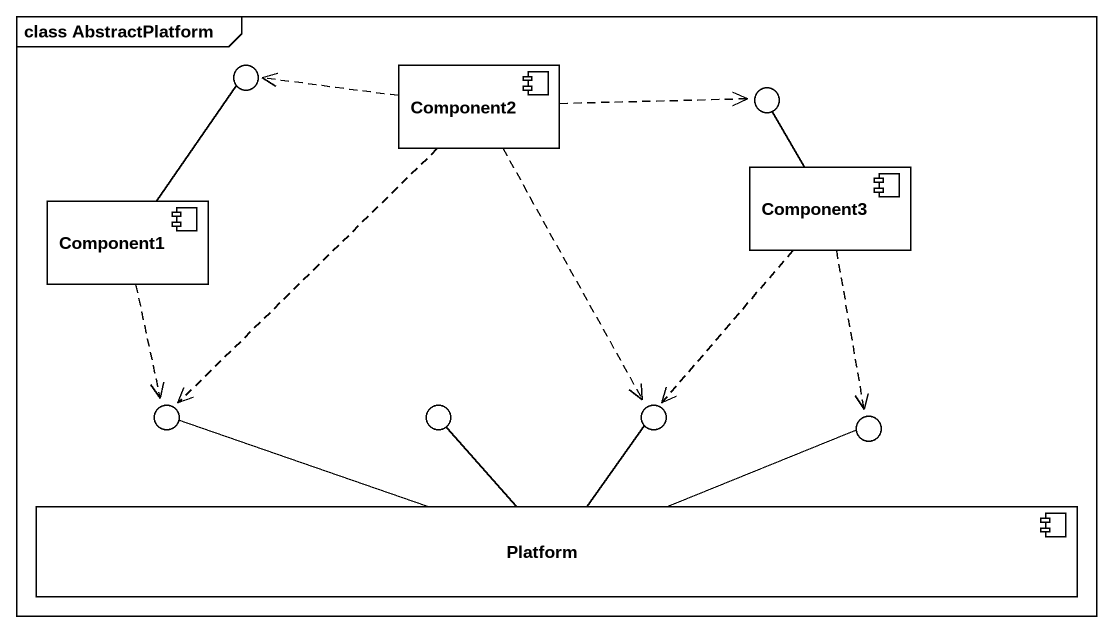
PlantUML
@startuml
mainframe class AbstractPlatform
() " " as lollipop1
component Component2
() " " as lollipop2
component Component1
component Component3
() " " as lollipop3
() " " as lollipop4
() " " as lollipop5
() " " as lollipop6
component Platform
Component2 .left.> lollipop1
Component2 .right.> lollipop2
Component2 ..> lollipop3
Component2 ..> lollipop5
Component1 -up- lollipop1
Component1 ..> lollipop3
Component3 -up- lollipop2
Component3 ..> lollipop5
Component3 ..> lollipop6
Platform -left- lollipop3
Platform -up- lollipop4
Platform -up- lollipop5
Platform -right- lollipop6
@enduml
